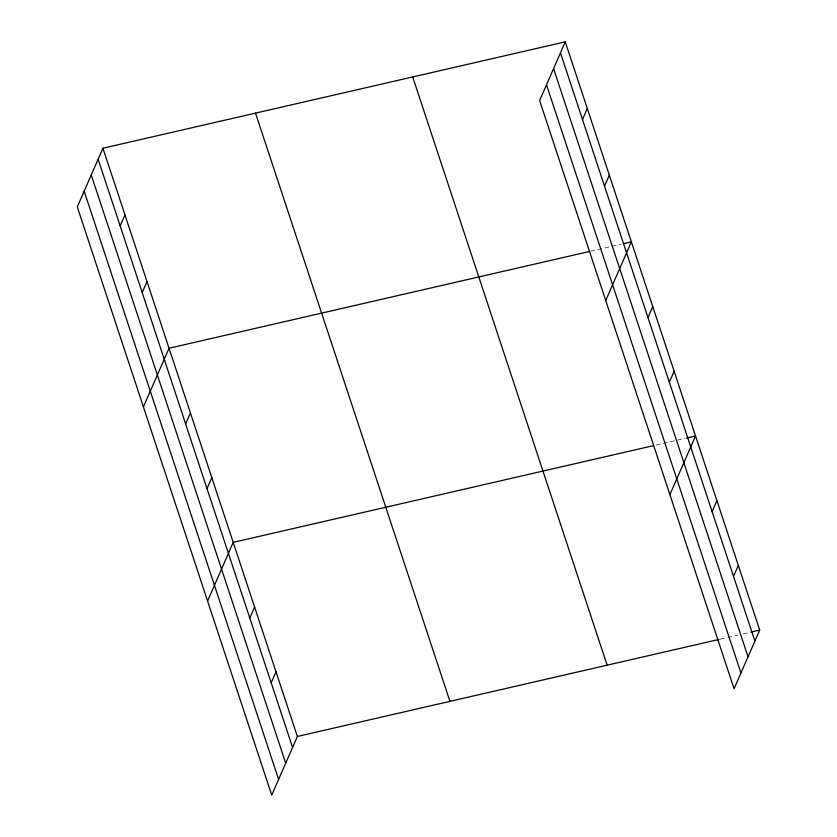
<?xml version="1.0" encoding="UTF-8"?>
<svg xmlns="http://www.w3.org/2000/svg" width="837" height="837" viewBox="0 0 837 837"><rect width="100%" height="100%" fill="white"/><g stroke="black" fill="none" stroke-linecap="round" stroke-linejoin="round"><path stroke-width="0.63" stroke-dasharray="4.18 3.14" d="M590.681 251.205L621.2 244.184M656.124 445.033L685.367 438.306M720.291 639.144L726.652 637.689M727.918 637.396L738.088 635.053M743.172 633.881L749.533 632.416"/><path stroke-width="1.26" d="M102.93 148.233L77.297 206.917L271.743 795.15L297.376 736.466L102.93 148.233L565.257 41.85L759.703 630.083L734.07 688.767L539.624 100.534L565.257 41.85M120.162 225.906L124.975 214.9M142.206 292.573L147.009 281.567M143.409 406.918L169.043 348.234L589.415 251.498M185.626 423.94L190.438 412.944M207.021 488.641L211.824 477.645M207.576 601.039L233.209 542.355L653.582 445.619M249.792 618.051L254.605 607.055M271.188 682.762L275.99 671.766M582.489 119.513L587.292 108.517M604.523 186.18L609.336 175.184M605.737 300.535L631.37 241.851L623.743 243.598M647.953 317.547L652.755 306.551M669.338 382.258L674.151 371.262M669.903 494.646L695.537 435.962L686.633 438.013M712.12 511.669L716.922 500.672M733.515 576.369L738.318 565.373M297.376 736.466L719.025 639.437M750.81 632.123L759.703 630.083M560.455 52.846L754.901 641.079M553.581 68.582L748.027 656.815M546.498 84.799L740.944 673.021M412.693 76.962L607.139 665.185M255.505 113.131L449.95 701.354M98.128 159.239L292.573 747.462M91.254 174.975L285.699 763.198M84.171 191.181L278.616 779.414"/></g></svg>
